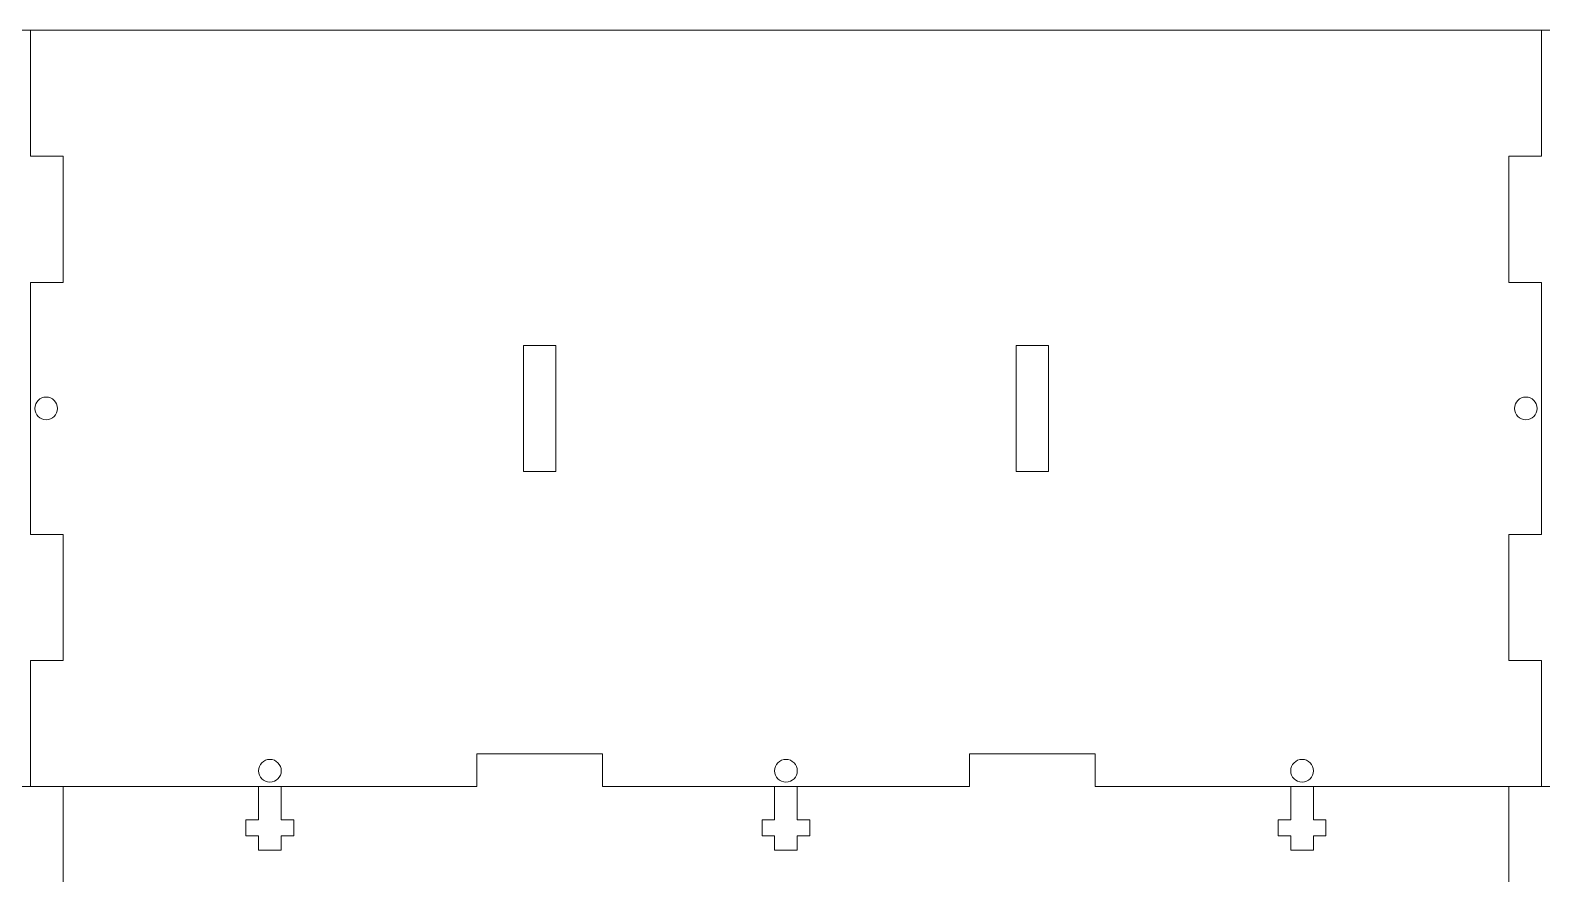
# Model space of a CAD drawing. Header units: inches. Extents: x 5.7 to 37.7, y 3.3 to 21.3.
# Drawn here: x 23.53 to 29.54, y 17.99 to 21.33 of the extents above; entities that cross this region are included whole.
import ezdxf

# ---------------------------------------------------------------- set-up
doc = ezdxf.new("R2010")
doc.units = ezdxf.units.IN
doc.header["$MEASUREMENT"] = 0
doc.layers.add('LASER MAGENTA', color=6, linetype='Continuous', lineweight=0, true_color=0xff00ff)

msp = doc.modelspace()

# ---------------------------------------------------------------- linework, layer by layer
at = {"layer": 'LASER MAGENTA'}
for p, q in [((19.7949, 21.3315), (23.5349, 21.3315)), ((23.5349, 21.3315), (23.5349, 20.8315)), ((23.5349, 21.3315), (29.5349, 21.3315)), ((23.5349, 21.3315), (23.5349, 20.8315)), ((29.5349, 21.3315), (29.5349, 20.8315)), ((29.5349, 21.3315), (29.5349, 20.8315)), ((29.5349, 21.3315), (33.2749, 21.3315)), ((23.6649, 20.8315), (23.5349, 20.8315)), ((23.6649, 20.8315), (23.5349, 20.8315)), ((23.6649, 20.3315), (23.6649, 20.8315)), ((23.6649, 20.3315), (23.6649, 20.8315)), ((29.4049, 20.3315), (29.4049, 20.8315)), ((29.4049, 20.8315), (29.5349, 20.8315)), ((29.4049, 20.3315), (29.4049, 20.8315)), ((29.4049, 20.8315), (29.5349, 20.8315)), ((23.5349, 20.3315), (23.6649, 20.3315)), ((23.5349, 20.3315), (23.6649, 20.3315)), ((29.5349, 20.3315), (29.4049, 20.3315)), ((29.5349, 20.3315), (29.4049, 20.3315)), ((23.6649, 19.3315), (23.5349, 19.3315)), ((23.6649, 19.3315), (23.5349, 19.3315)), ((23.6649, 18.8315), (23.6649, 19.3315)), ((23.6649, 18.8315), (23.6649, 19.3315)), ((29.4049, 18.8315), (29.4049, 19.3315)), ((29.4049, 19.3315), (29.5349, 19.3315)), ((29.4049, 18.8315), (29.4049, 19.3315)), ((29.4049, 19.3315), (29.5349, 19.3315)), ((23.5349, 18.8315), (23.5349, 18.3315)), ((23.5349, 18.8315), (23.6649, 18.8315)), ((23.5349, 18.8315), (23.5349, 18.3315)), ((23.5349, 18.8315), (23.6649, 18.8315)), ((29.5349, 18.8315), (29.4049, 18.8315)), ((29.5349, 18.8315), (29.4049, 18.8315)), ((29.5349, 18.8315), (29.5349, 18.3315)), ((29.5349, 18.8315), (29.5349, 18.3315)), ((25.8069, 18.4615), (25.3069, 18.4615)), ((25.3069, 18.4615), (25.3069, 18.3315)), ((25.8069, 18.4615), (25.3069, 18.4615)), ((25.3069, 18.4615), (25.3069, 18.3315)), ((25.8069, 18.3315), (25.8069, 18.4615)), ((25.8069, 18.3315), (25.8069, 18.4615)), ((27.2629, 18.3315), (27.2629, 18.4615)), ((27.2629, 18.4615), (27.7629, 18.4615)), ((27.2629, 18.3315), (27.2629, 18.4615)), ((27.2629, 18.4615), (27.7629, 18.4615)), ((27.7629, 18.4615), (27.7629, 18.3315)), ((27.7629, 18.4615), (27.7629, 18.3315)), ((21.9149, 18.3315), (23.5349, 18.3315)), ((23.5349, 18.3315), (25.3069, 18.3315)), ((23.6649, 18.3315), (25.3069, 18.3315)), ((23.6649, 18.3315), (23.6649, 16.7115)), ((24.4409, 18.3315), (24.5309, 18.3315)), ((25.8069, 18.3315), (27.2629, 18.3315)), ((25.8069, 18.3315), (27.2629, 18.3315)), ((26.4899, 18.3315), (26.5799, 18.3315)), ((29.5349, 18.3315), (27.7629, 18.3315)), ((29.4049, 18.3315), (27.7629, 18.3315)), ((28.5389, 18.3315), (28.6289, 18.3315)), ((29.4049, 18.3315), (29.4049, 16.7115)), ((31.1549, 18.3315), (29.5349, 18.3315))]:
    msp.add_line(p, q, dxfattribs=at)
at = {"layer": 'LASER MAGENTA', "linetype": 'Continuous'}
for p, q in [((23.5349, 20.8315), (23.5349, 21.3315)), ((23.5349, 20.8315), (23.5349, 21.3315)), ((29.5349, 20.8315), (29.5349, 21.3315)), ((29.5349, 20.8315), (29.5349, 21.3315)), ((23.5349, 19.3315), (23.5349, 20.3315)), ((23.5349, 19.3315), (23.5349, 20.3315)), ((29.5349, 19.3315), (29.5349, 20.3315)), ((29.5349, 19.3315), (29.5349, 20.3315)), ((24.4409, 18.1995), (24.4409, 18.3315)), ((24.5309, 18.3315), (24.5309, 18.1995)), ((26.4899, 18.1995), (26.4899, 18.3315)), ((26.5799, 18.3315), (26.5799, 18.1995)), ((28.5389, 18.1995), (28.5389, 18.3315)), ((28.6289, 18.3315), (28.6289, 18.1995)), ((24.3909, 18.1995), (24.4409, 18.1995)), ((24.3909, 18.1365), (24.3909, 18.1995)), ((24.5309, 18.1995), (24.5809, 18.1995)), ((24.5809, 18.1995), (24.5809, 18.1365)), ((26.4399, 18.1995), (26.4899, 18.1995)), ((26.4399, 18.1365), (26.4399, 18.1995)), ((26.5799, 18.1995), (26.6299, 18.1995)), ((26.6299, 18.1995), (26.6299, 18.1365)), ((28.4889, 18.1995), (28.5389, 18.1995)), ((28.4889, 18.1365), (28.4889, 18.1995)), ((28.6289, 18.1995), (28.6789, 18.1995)), ((28.6789, 18.1995), (28.6789, 18.1365)), ((24.4409, 18.1365), (24.3909, 18.1365)), ((24.4409, 18.0795), (24.4409, 18.1365)), ((24.5309, 18.1365), (24.5309, 18.0795)), ((24.5809, 18.1365), (24.5309, 18.1365)), ((26.4899, 18.1365), (26.4399, 18.1365)), ((26.4899, 18.0795), (26.4899, 18.1365)), ((26.5799, 18.1365), (26.5799, 18.0795)), ((26.6299, 18.1365), (26.5799, 18.1365)), ((28.5389, 18.1365), (28.4889, 18.1365)), ((28.5389, 18.0795), (28.5389, 18.1365)), ((28.6289, 18.1365), (28.6289, 18.0795)), ((28.6789, 18.1365), (28.6289, 18.1365)), ((24.5309, 18.0795), (24.4409, 18.0795)), ((26.5799, 18.0795), (26.4899, 18.0795)), ((28.6289, 18.0795), (28.5389, 18.0795))]:
    msp.add_line(p, q, dxfattribs=at)
at = {"layer": 'LASER MAGENTA'}
for points in [[(5.6649, 3.3315), (37.6649, 3.3315), (37.6649, 21.3315), (5.6649, 21.3315)], [(19.6649, 9.3315), (19.6649, 21.3315), (37.6649, 21.3315), (37.6649, 9.3315)], [(25.6209, 19.5815), (25.4929, 19.5815), (25.4929, 20.0815), (25.6209, 20.0815)], [(27.4489, 19.5815), (27.5769, 19.5815), (27.5769, 20.0815), (27.4489, 20.0815)]]:
    msp.add_lwpolyline(points, close=True, dxfattribs=at)
at = {"layer": 'LASER MAGENTA', "linetype": 'Continuous'}
for centre in [(23.5974, 19.8315), (29.4724, 19.8315), (24.4859, 18.394), (26.5349, 18.394), (28.5839, 18.394)]:
    msp.add_circle(centre, 0.045, dxfattribs=at)

doc.saveas('drawing.dxf')
